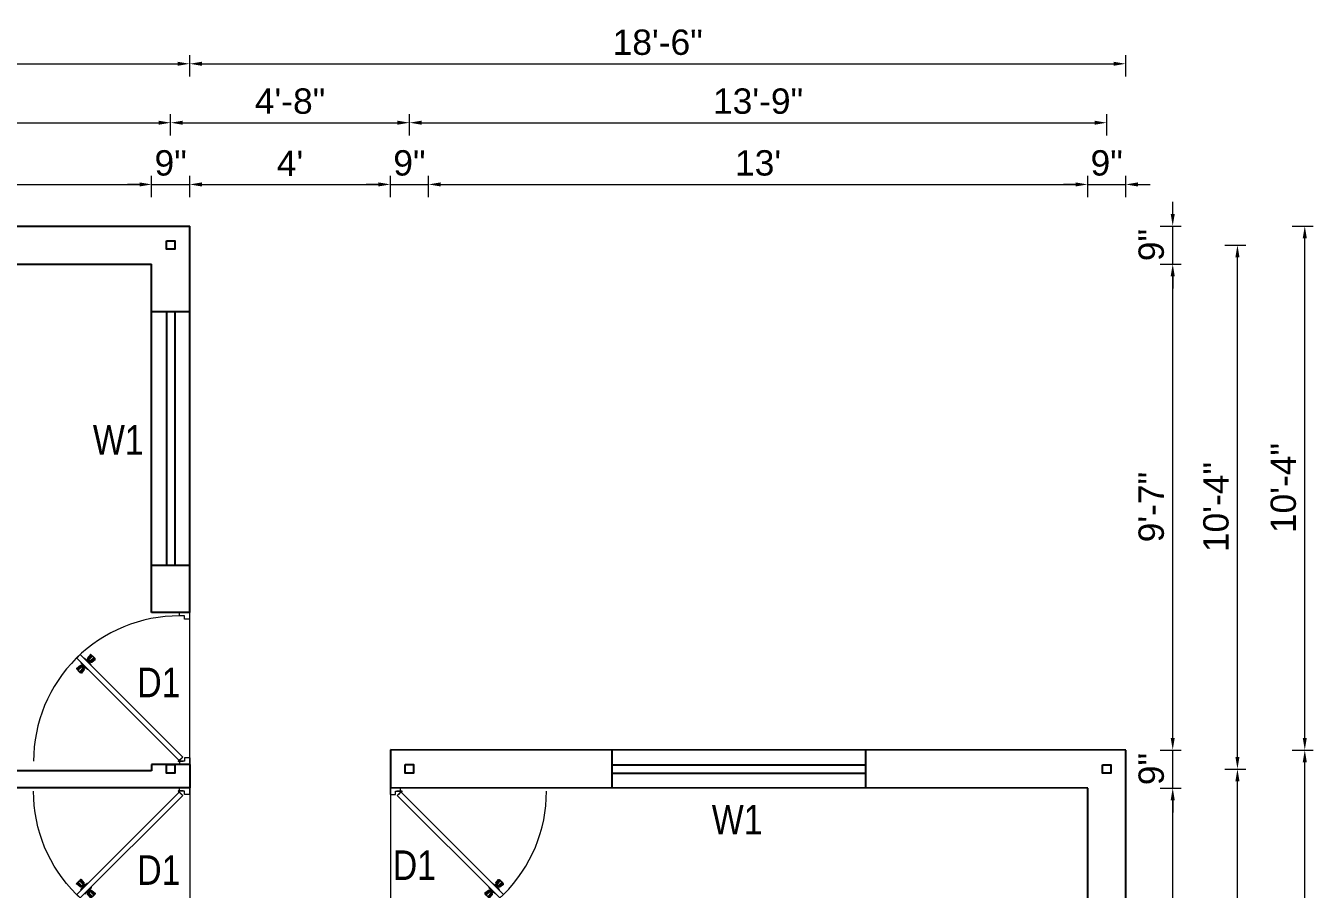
# Model space of a CAD drawing. Header units: inches. Extents: x 392906 to 410488, y -52747 to -40742.
# Drawn here: x 397845.9 to 398150.6, y -49265.4 to -49061 of the extents above; entities that cross this region are included whole.
import ezdxf

# ---------------------------------------------------------------- set-up
doc = ezdxf.new("R2010")
doc.units = ezdxf.units.IN
doc.header["$LTSCALE"] = 2
doc.header["$MEASUREMENT"] = 0
doc.header["$PDMODE"] = 34
doc.layers.get('0').update_dxf_attribs({"linetype": 'CONTINUOUS'})
doc.layers.get('DEFPOINTS').update_dxf_attribs({"color": 141, "linetype": 'CONTINUOUS'})
for name, color, linetype, lineweight in [('DOOR & WIN', 1, 'CONTINUOUS', 25), ('PUERTAS', 7, 'CONTINUOUS', 9), ('steps', 253, 'CONTINUOUS', 20)]:
    doc.layers.add(name, color=color, linetype=linetype, lineweight=lineweight)
doc.styles.add('Lettring Text', font='arial.ttf')
doc.styles.get("Standard").update_dxf_attribs({"font": 'ARIALN.TTF'})
doc.dimstyles.new('Copy of Standard', dxfattribs={"dimtxt": 6, "dimasz": 2.875, "dimexe": 2, "dimexo": 4, "dimgap": 2, "dimtad": 1, "dimdec": 0, "dimrnd": 1, "dimzin": 0, "dimdsep": 46, "dimlunit": 4, "dimtxsty": 'Lettring Text', "dimcen": 0.1, "dimclrd": 7, "dimclre": 7, "dimclrt": 7, "dimazin": 0, "dimtfac": 0.645, "dimtdec": 0, "dimtmove": 1, "dimatfit": 0, "dimfxl": 3, "dimfxlon": 1, "dimtfillclr": 256, "dimtolj": 1, "dimtzin": 0, "dimlwd": -1, "dimlwe": -1, "dimarcsym": 2})

# ---------------------------------------------------------------- blocks, each defined once
blk = doc.blocks.new('3ft')
at = {"layer": 'PUERTAS', "color": 6}
for p, q in [((1.01, 2.52), (25.23, 26.74)), ((26.05, 25.92), (1.77, 1.64)), ((26.05, 25.92), (25.23, 26.74)), ((0, 2.4), (0, 0)), ((0.72, 2.4), (0, 2.4)), ((1.6, 0), (0, 0)), ((0.72, 1.52), (0.72, 2.44)), ((0.8, 1.52), (0.72, 1.52)), ((0.8, 1.52), (0.8, 2.41)), ((0.8, 1.2), (0.8, 1.52)), ((1.6, 1.2), (0.8, 1.2)), ((1.57, 1.84), (0.94, 2.47)), ((1.63, 1.89), (0.97, 2.55)), ((1.63, 1.89), (1.57, 1.84)), ((1.77, 1.64), (1.57, 1.84)), ((1.6, 0), (1.6, 1.2)), ((34.4, 0), (34.4, 1.2)), ((34.4, 1.2), (35.2, 1.2)), ((34.4, 0), (36, 0)), ((35.2, 1.2), (35.2, 2.4)), ((35.2, 2.4), (36, 2.4)), ((36, 0), (36, 2.4))]:
    blk.add_line(p, q, dxfattribs=at)
at = {"layer": 'PUERTAS', "color": 8}
for p, q in [((22.57, 24.94), (21.65, 25.68)), ((22.63, 24.99), (21.69, 25.75)), ((22.74, 25.1), (21.84, 25.9)), ((22.13, 26.28), (21.98, 26.13)), ((22.88, 25.24), (22.01, 26.06)), ((22.13, 26.28), (22.27, 26.42)), ((22.29, 26.41), (22.27, 26.42)), ((23.16, 25.52), (22.34, 26.39)), ((23.3, 25.66), (22.5, 26.56)), ((23.41, 25.77), (22.65, 26.71)), ((22.69, 24.32), (23.02, 24.83)), ((23.46, 25.83), (22.72, 26.75)), ((22.95, 24.96), (22.84, 25.07)), ((22.98, 24.99), (22.86, 25.1)), ((23.03, 25.04), (22.91, 25.15)), ((22.91, 24.53), (23.1, 24.91)), ((23.11, 25.12), (22.99, 25.23)), ((23.13, 24.76), (23.18, 24.99)), ((23.28, 25.3), (23.17, 25.41)), ((23.36, 25.37), (23.25, 25.49)), ((23.31, 24.94), (23.28, 25.08)), ((23.41, 25.43), (23.3, 25.54)), ((23.46, 25.09), (23.32, 25.13)), ((23.44, 25.45), (23.33, 25.56)), ((23.64, 25.27), (23.41, 25.22)), ((23.87, 25.49), (23.49, 25.3)), ((24.08, 25.71), (23.57, 25.38)), ((24.8, 24.56), (24.61, 24.18)), ((25.02, 24.77), (24.68, 24.26)), ((23.63, 23.38), (24.14, 23.72)), ((23.84, 23.6), (24.22, 23.79)), ((24.07, 23.82), (24.3, 23.88)), ((24.25, 24), (24.39, 23.97)), ((24.25, 23.26), (24.99, 22.34)), ((24.27, 23.64), (24.38, 23.53)), ((24.3, 23.67), (24.41, 23.56)), ((24.3, 23.32), (25.06, 22.38)), ((24.35, 23.72), (24.46, 23.61)), ((24.4, 24.15), (24.43, 24.01)), ((24.41, 23.43), (25.2, 22.53)), ((24.43, 23.8), (24.54, 23.69)), ((24.58, 24.33), (24.52, 24.1)), ((24.55, 23.57), (25.37, 22.7)), ((24.6, 23.97), (24.72, 23.86)), ((24.68, 24.05), (24.79, 23.94)), ((24.73, 24.1), (24.85, 23.99)), ((24.76, 24.13), (24.87, 24.02)), ((24.83, 23.85), (25.7, 23.03)), ((24.97, 23.99), (25.87, 23.2)), ((25.08, 24.1), (26.02, 23.34)), ((25.14, 24.15), (26.06, 23.41)), ((25.58, 22.82), (25.43, 22.67)), ((25.58, 22.82), (25.73, 22.97)), ((25.72, 22.98), (25.73, 22.97)), ((0, 0), (36, 0))]:
    blk.add_line(p, q, dxfattribs=at)
at = {"layer": 'PUERTAS', "color": 1}
for p, q in [((21.67, 25.73), (22.17, 26.23)), ((22.49, 24.95), (21.67, 25.61)), ((21.7, 25.82), (22.14, 26.26)), ((21.73, 25.79), (21.7, 25.82)), ((22.58, 26.7), (22.14, 26.26)), ((22.67, 26.73), (22.17, 26.23)), ((22.61, 26.67), (22.58, 26.7)), ((22.6, 24.96), (23.02, 25.38)), ((22.61, 24.25), (22.92, 24.72)), ((22.7, 25.07), (22.71, 25.06)), ((23.45, 25.91), (22.79, 26.73)), ((22.82, 25.06), (23.08, 25.32)), ((22.94, 24.95), (22.83, 25.07)), ((22.92, 24.72), (22.92, 24.72)), ((22.93, 24.94), (23.19, 25.21)), ((22.93, 24.84), (22.93, 24.83)), ((23.44, 25.81), (23.02, 25.38)), ((23.34, 25.58), (23.08, 25.32)), ((23.46, 25.47), (23.19, 25.21)), ((23.33, 25.7), (23.34, 25.69)), ((23.45, 25.46), (23.33, 25.57)), ((23.57, 25.47), (23.57, 25.47)), ((24.15, 25.79), (23.68, 25.48)), ((23.68, 25.48), (23.68, 25.48)), ((24.27, 25.78), (24.26, 25.79)), ((24.79, 24.38), (24.78, 24.37)), ((25.1, 24.84), (24.79, 24.38)), ((25.09, 24.96), (25.1, 24.95)), ((22.62, 24.13), (22.61, 24.14)), ((23.44, 23.31), (23.45, 23.3)), ((23.56, 23.3), (24.03, 23.61)), ((24.03, 23.61), (24.03, 23.62)), ((24.14, 23.62), (24.14, 23.62)), ((24.25, 23.62), (24.51, 23.89)), ((24.26, 23.29), (24.69, 23.71)), ((24.26, 23.63), (24.37, 23.52)), ((24.26, 23.18), (24.92, 22.37)), ((24.37, 23.52), (24.63, 23.77)), ((24.37, 23.4), (24.37, 23.4)), ((24.78, 24.15), (24.51, 23.89)), ((24.89, 24.03), (24.63, 23.77)), ((25.11, 24.14), (24.69, 23.71)), ((24.77, 24.14), (24.88, 24.03)), ((24.78, 24.26), (24.78, 24.26)), ((25, 24.03), (25, 24.03)), ((25.04, 22.36), (25.54, 22.86)), ((25.1, 22.42), (25.13, 22.39)), ((25.13, 22.39), (25.57, 22.83)), ((25.22, 24.14), (26.03, 23.48)), ((26.04, 23.37), (25.54, 22.86)), ((26.01, 23.27), (25.57, 22.83)), ((25.98, 23.3), (26.01, 23.27))]:
    blk.add_line(p, q, dxfattribs=at)
at = {"layer": 'PUERTAS', "color": 2}
for p, q in [((21.99, 26.11), (21.98, 26.13)), ((25.42, 22.68), (25.43, 22.67))]:
    blk.add_line(p, q, dxfattribs=at)
at = {"layer": 'PUERTAS', "color": 6}
for radius in [0.155, 0.0752]:
    blk.add_circle((0.82, 2.56), radius, dxfattribs=at)
blk.add_arc((0.82, 2.56), 34.38, 359.7285, 90.0333, dxfattribs=at)
at = {"layer": 'PUERTAS', "color": 1}
for centre, start, end in [((22.54, 25.01), 231.0764, 315), ((22.73, 26.68), 38.9236, 135), ((22.77, 25.12), 225, 315), ((22.99, 24.89), 135, 219.7428), ((22.87, 24.78), 315, 39.7428), ((23.28, 25.63), 315, 45), ((23.39, 25.86), 315, 38.9236), ((23.51, 25.41), 50.2572, 135), ((23.62, 25.53), 230.2572, 315), ((24.2, 25.73), 45, 135), ((25.04, 24.89), 315, 45), ((22.67, 24.2), 135, 225), ((23.51, 23.36), 225, 315), ((24.09, 23.56), 50.2572, 135), ((24.2, 23.68), 230.2572, 315), ((24.32, 23.23), 135, 218.9236), ((24.42, 23.46), 135, 225), ((24.84, 24.31), 135, 219.7428), ((24.72, 24.21), 315, 39.7428), ((24.94, 23.98), 45, 135), ((24.98, 22.42), 218.9236, 315), ((25.17, 24.08), 51.0764, 135), ((25.98, 23.42), 315, 51.0764)]:
    blk.add_arc(centre, 0.08, start, end, dxfattribs=at)
blk = doc.blocks.new('*U199')
at = {"color": 3, "xscale": -1}
blk.add_blockref('3ft', (42, 0), dxfattribs=at)
blk = doc.blocks.new('*D556')
at = {"layer": 'DEFPOINTS', "color": 0, "ltscale": 0.5, "transparency": 16777216}
for p in [(397875.71, -49098.57), (397732.68, -49108.42), (397875.71, -49117.42)]:
    blk.add_point(p, dxfattribs=at)
at = {"layer": 'steps', "color": 7, "ltscale": 0.5, "transparency": 16777216}
for p, q in [((397732.68, -49101.57), (397732.68, -49096.57)), ((397875.71, -49101.57), (397875.71, -49096.57)), ((397735.55, -49098.57), (397872.84, -49098.57))]:
    blk.add_line(p, q, dxfattribs=at)
for points in [[(397735.55, -49098.09), (397735.55, -49099.05), (397732.68, -49098.57)], [(397872.84, -49098.09), (397872.84, -49099.05), (397875.71, -49098.57)]]:
    blk.add_solid(points, dxfattribs=at)
at = {"layer": 'steps', "color": 7, "ltscale": 0.5, "transparency": 16777216, "insert": (397804.19, -49093.56), "char_height": 6, "attachment_point": 5, "style": 'Lettring Text'}
blk.add_mtext('\\A1;11\'-11"', dxfattribs=at)
blk = doc.blocks.new('*D557')
at = {"layer": 'DEFPOINTS', "color": 0, "ltscale": 0.5, "transparency": 16777216}
for p in [(397884.71, -49098.57), (397884.71, -49108.42), (397875.71, -49117.42)]:
    blk.add_point(p, dxfattribs=at)
at = {"layer": 'steps', "color": 7, "ltscale": 0.5, "transparency": 16777216}
for p, q in [((397875.71, -49101.57), (397875.71, -49096.57)), ((397884.71, -49101.57), (397884.71, -49096.57)), ((397872.84, -49098.57), (397869.96, -49098.57)), ((397875.71, -49098.57), (397884.71, -49098.57)), ((397887.59, -49098.57), (397890.46, -49098.57))]:
    blk.add_line(p, q, dxfattribs=at)
for points in [[(397872.84, -49098.09), (397872.84, -49099.05), (397875.71, -49098.57)], [(397887.59, -49098.09), (397887.59, -49099.05), (397884.71, -49098.57)]]:
    blk.add_solid(points, dxfattribs=at)
at = {"layer": 'steps', "color": 7, "ltscale": 0.5, "transparency": 16777216, "insert": (397880.21, -49093.51), "char_height": 6, "attachment_point": 5, "style": 'Lettring Text'}
blk.add_mtext('\\A1;9"', dxfattribs=at)
blk = doc.blocks.new('*D558')
at = {"layer": 'DEFPOINTS', "color": 0, "ltscale": 0.5, "transparency": 16777216}
for p in [(397932.21, -49098.57), (397884.71, -49108.42), (397932.21, -49232.41)]:
    blk.add_point(p, dxfattribs=at)
at = {"layer": 'steps', "color": 7, "ltscale": 0.5, "transparency": 16777216}
for p, q in [((397884.71, -49101.57), (397884.71, -49096.57)), ((397932.21, -49101.57), (397932.21, -49096.57)), ((397887.59, -49098.57), (397929.34, -49098.57))]:
    blk.add_line(p, q, dxfattribs=at)
for points in [[(397887.59, -49098.09), (397887.59, -49099.05), (397884.71, -49098.57)], [(397929.34, -49098.09), (397929.34, -49099.05), (397932.21, -49098.57)]]:
    blk.add_solid(points, dxfattribs=at)
at = {"layer": 'steps', "color": 7, "ltscale": 0.5, "transparency": 16777216, "insert": (397908.46, -49093.57), "char_height": 6, "attachment_point": 5, "style": 'Lettring Text'}
blk.add_mtext("\\A1;4'", dxfattribs=at)
blk = doc.blocks.new('*D559')
at = {"layer": 'DEFPOINTS', "color": 0, "ltscale": 0.5, "transparency": 16777216}
for p in [(397941.21, -49098.57), (397932.21, -49232.41), (397941.21, -49277.41)]:
    blk.add_point(p, dxfattribs=at)
at = {"layer": 'steps', "color": 7, "ltscale": 0.5, "transparency": 16777216}
for p, q in [((397932.21, -49101.57), (397932.21, -49096.57)), ((397941.21, -49101.57), (397941.21, -49096.57)), ((397929.34, -49098.57), (397926.46, -49098.57)), ((397932.21, -49098.57), (397941.21, -49098.57)), ((397944.09, -49098.57), (397946.96, -49098.57))]:
    blk.add_line(p, q, dxfattribs=at)
for points in [[(397929.34, -49098.09), (397929.34, -49099.05), (397932.21, -49098.57)], [(397944.09, -49098.09), (397944.09, -49099.05), (397941.21, -49098.57)]]:
    blk.add_solid(points, dxfattribs=at)
at = {"layer": 'steps', "color": 7, "ltscale": 0.5, "transparency": 16777216, "insert": (397936.71, -49093.51), "char_height": 6, "attachment_point": 5, "style": 'Lettring Text'}
blk.add_mtext('\\A1;9"', dxfattribs=at)
blk = doc.blocks.new('*D560')
at = {"layer": 'DEFPOINTS', "color": 0, "ltscale": 0.5, "transparency": 16777216}
for p in [(398097.21, -49098.57), (398097.21, -49241.45), (397941.21, -49277.41)]:
    blk.add_point(p, dxfattribs=at)
at = {"layer": 'steps', "color": 7, "ltscale": 0.5, "transparency": 16777216}
for p, q in [((397941.21, -49101.57), (397941.21, -49096.57)), ((398097.21, -49101.57), (398097.21, -49096.57)), ((397944.09, -49098.57), (398094.34, -49098.57))]:
    blk.add_line(p, q, dxfattribs=at)
for points in [[(397944.09, -49098.09), (397944.09, -49099.05), (397941.21, -49098.57)], [(398094.34, -49098.09), (398094.34, -49099.05), (398097.21, -49098.57)]]:
    blk.add_solid(points, dxfattribs=at)
at = {"layer": 'steps', "color": 7, "ltscale": 0.5, "transparency": 16777216, "insert": (398019.21, -49093.51), "char_height": 6, "attachment_point": 5, "style": 'Lettring Text'}
blk.add_mtext("\\A1;13'", dxfattribs=at)
blk = doc.blocks.new('*D561')
at = {"layer": 'DEFPOINTS', "color": 0, "ltscale": 0.5, "transparency": 16777216}
for p in [(398106.21, -49098.57), (398106.21, -49232.45), (398097.21, -49241.45)]:
    blk.add_point(p, dxfattribs=at)
at = {"layer": 'steps', "color": 7, "ltscale": 0.5, "transparency": 16777216}
for p, q in [((398097.21, -49101.57), (398097.21, -49096.57)), ((398106.21, -49101.57), (398106.21, -49096.57)), ((398094.34, -49098.57), (398091.46, -49098.57)), ((398097.21, -49098.57), (398106.21, -49098.57)), ((398109.09, -49098.57), (398111.96, -49098.57))]:
    blk.add_line(p, q, dxfattribs=at)
for points in [[(398094.34, -49098.09), (398094.34, -49099.05), (398097.21, -49098.57)], [(398109.09, -49098.09), (398109.09, -49099.05), (398106.21, -49098.57)]]:
    blk.add_solid(points, dxfattribs=at)
at = {"layer": 'steps', "color": 7, "ltscale": 0.5, "transparency": 16777216, "insert": (398101.71, -49093.51), "char_height": 6, "attachment_point": 5, "style": 'Lettring Text'}
blk.add_mtext('\\A1;9"', dxfattribs=at)
blk = doc.blocks.new('*D562')
at = {"layer": 'DEFPOINTS', "color": 0, "ltscale": 0.5, "transparency": 16777216}
for p in [(397880.21, -49083.96), (397728.55, -49112.92), (397880.21, -49112.92)]:
    blk.add_point(p, dxfattribs=at)
at = {"layer": 'steps', "color": 7, "ltscale": 0.5, "transparency": 16777216}
for p, q in [((397728.55, -49086.96), (397728.55, -49081.96)), ((397880.21, -49086.96), (397880.21, -49081.96)), ((397731.43, -49083.96), (397877.34, -49083.96))]:
    blk.add_line(p, q, dxfattribs=at)
for points in [[(397731.43, -49083.48), (397731.43, -49084.44), (397728.55, -49083.96)], [(397877.34, -49083.48), (397877.34, -49084.44), (397880.21, -49083.96)]]:
    blk.add_solid(points, dxfattribs=at)
at = {"layer": 'steps', "color": 7, "ltscale": 0.5, "transparency": 16777216, "insert": (397804.38, -49078.89), "char_height": 6, "attachment_point": 5, "style": 'Lettring Text'}
blk.add_mtext('\\A1;12\'-8"', dxfattribs=at)
blk = doc.blocks.new('*D563')
at = {"layer": 'DEFPOINTS', "color": 0, "ltscale": 0.5, "transparency": 16777216}
for p in [(397936.71, -49083.96), (397880.21, -49112.92), (397936.71, -49236.91)]:
    blk.add_point(p, dxfattribs=at)
at = {"layer": 'steps', "color": 7, "ltscale": 0.5, "transparency": 16777216}
for p, q in [((397880.21, -49086.96), (397880.21, -49081.96)), ((397936.71, -49086.96), (397936.71, -49081.96)), ((397883.09, -49083.96), (397933.84, -49083.96))]:
    blk.add_line(p, q, dxfattribs=at)
for points in [[(397883.09, -49083.48), (397883.09, -49084.44), (397880.21, -49083.96)], [(397933.84, -49083.48), (397933.84, -49084.44), (397936.71, -49083.96)]]:
    blk.add_solid(points, dxfattribs=at)
at = {"layer": 'steps', "color": 7, "ltscale": 0.5, "transparency": 16777216, "insert": (397908.46, -49078.89), "char_height": 6, "attachment_point": 5, "style": 'Lettring Text'}
blk.add_mtext('\\A1;4\'-8"', dxfattribs=at)
blk = doc.blocks.new('*D564')
at = {"layer": 'DEFPOINTS', "color": 0, "ltscale": 0.5, "transparency": 16777216}
for p in [(398101.71, -49083.96), (397936.71, -49236.91), (398101.71, -49236.95)]:
    blk.add_point(p, dxfattribs=at)
at = {"layer": 'steps', "color": 7, "ltscale": 0.5, "transparency": 16777216}
for p, q in [((397936.71, -49086.96), (397936.71, -49081.96)), ((398101.71, -49086.96), (398101.71, -49081.96)), ((397939.59, -49083.96), (398098.84, -49083.96))]:
    blk.add_line(p, q, dxfattribs=at)
for points in [[(397939.59, -49083.48), (397939.59, -49084.44), (397936.71, -49083.96)], [(398098.84, -49083.48), (398098.84, -49084.44), (398101.71, -49083.96)]]:
    blk.add_solid(points, dxfattribs=at)
at = {"layer": 'steps', "color": 7, "ltscale": 0.5, "transparency": 16777216, "insert": (398019.21, -49078.89), "char_height": 6, "attachment_point": 5, "style": 'Lettring Text'}
blk.add_mtext('\\A1;13\'-9"', dxfattribs=at)
blk = doc.blocks.new('*D565')
at = {"layer": 'DEFPOINTS', "color": 0, "ltscale": 0.5, "transparency": 16777216}
for p in [(397884.71, -49070.01), (397723.64, -49108.42), (397884.71, -49108.42)]:
    blk.add_point(p, dxfattribs=at)
at = {"layer": 'steps', "color": 7, "ltscale": 0.5, "transparency": 16777216}
for p, q in [((397723.64, -49073.01), (397723.64, -49068.01)), ((397726.52, -49070.01), (397881.84, -49070.01)), ((397884.71, -49073.01), (397884.71, -49068.01))]:
    blk.add_line(p, q, dxfattribs=at)
for points in [[(397726.52, -49069.53), (397726.52, -49070.49), (397723.64, -49070.01)], [(397881.84, -49069.53), (397881.84, -49070.49), (397884.71, -49070.01)]]:
    blk.add_solid(points, dxfattribs=at)
at = {"layer": 'steps', "color": 7, "ltscale": 0.5, "transparency": 16777216, "insert": (397804.18, -49064.95), "char_height": 6, "attachment_point": 5, "style": 'Lettring Text'}
blk.add_mtext('\\A1;13\'-5"', dxfattribs=at)
blk = doc.blocks.new('*D566')
at = {"layer": 'DEFPOINTS', "color": 0, "ltscale": 0.5, "transparency": 16777216}
for p in [(398106.21, -49070.01), (397884.71, -49108.42), (398106.21, -49232.45)]:
    blk.add_point(p, dxfattribs=at)
at = {"layer": 'steps', "color": 7, "ltscale": 0.5, "transparency": 16777216}
for p, q in [((397884.71, -49073.01), (397884.71, -49068.01)), ((397887.59, -49070.01), (398103.34, -49070.01)), ((398106.21, -49073.01), (398106.21, -49068.01))]:
    blk.add_line(p, q, dxfattribs=at)
for points in [[(397887.59, -49069.53), (397887.59, -49070.49), (397884.71, -49070.01)], [(398103.34, -49069.53), (398103.34, -49070.49), (398106.21, -49070.01)]]:
    blk.add_solid(points, dxfattribs=at)
at = {"layer": 'steps', "color": 7, "ltscale": 0.5, "transparency": 16777216, "insert": (397995.46, -49064.95), "char_height": 6, "attachment_point": 5, "style": 'Lettring Text'}
blk.add_mtext('\\A1;18\'-6"', dxfattribs=at)
blk = doc.blocks.new('*D576')
at = {"layer": 'DEFPOINTS', "color": 0, "ltscale": 0.5, "transparency": 16777216}
for p in [(398097.24, -49241.45), (398117.34, -49241.45), (398097.21, -49361.45)]:
    blk.add_point(p, dxfattribs=at)
at = {"layer": 'steps', "color": 7, "ltscale": 0.5, "transparency": 16777216}
for p, q in [((398114.34, -49241.45), (398119.34, -49241.45)), ((398117.34, -49358.57), (398117.34, -49244.32)), ((398114.34, -49361.45), (398119.34, -49361.45))]:
    blk.add_line(p, q, dxfattribs=at)
for points in [[(398116.86, -49244.32), (398117.82, -49244.32), (398117.34, -49241.45)], [(398116.86, -49358.57), (398117.82, -49358.57), (398117.34, -49361.45)]]:
    blk.add_solid(points, dxfattribs=at)
at = {"layer": 'steps', "color": 7, "ltscale": 0.5, "transparency": 16777216, "insert": (398112.28, -49301.45), "char_height": 6, "attachment_point": 5, "rotation": 90, "style": 'Lettring Text'}
blk.add_mtext("\\A1;10'", dxfattribs=at)
blk = doc.blocks.new('*D577')
at = {"layer": 'DEFPOINTS', "color": 0, "ltscale": 0.5, "transparency": 16777216}
for p in [(398106.21, -49232.45), (398117.34, -49232.45), (398097.24, -49241.45)]:
    blk.add_point(p, dxfattribs=at)
at = {"layer": 'steps', "color": 7, "ltscale": 0.5, "transparency": 16777216}
for p, q in [((398117.34, -49229.57), (398117.34, -49226.7)), ((398114.34, -49232.45), (398119.34, -49232.45)), ((398117.34, -49241.45), (398117.34, -49232.45)), ((398114.34, -49241.45), (398119.34, -49241.45)), ((398117.34, -49244.32), (398117.34, -49247.2))]:
    blk.add_line(p, q, dxfattribs=at)
for points in [[(398116.86, -49229.57), (398117.82, -49229.57), (398117.34, -49232.45)], [(398116.86, -49244.32), (398117.82, -49244.32), (398117.34, -49241.45)]]:
    blk.add_solid(points, dxfattribs=at)
at = {"layer": 'steps', "color": 7, "ltscale": 0.5, "transparency": 16777216, "insert": (398112.28, -49236.95), "char_height": 6, "attachment_point": 5, "rotation": 90, "style": 'Lettring Text'}
blk.add_mtext('\\A1;9"', dxfattribs=at)
blk = doc.blocks.new('*D578')
at = {"layer": 'DEFPOINTS', "color": 0, "ltscale": 0.5, "transparency": 16777216}
for p in [(397875.71, -49117.42), (398117.34, -49117.42), (398106.21, -49232.45)]:
    blk.add_point(p, dxfattribs=at)
at = {"layer": 'steps', "color": 7, "ltscale": 0.5, "transparency": 16777216}
for p, q in [((398114.34, -49117.42), (398119.34, -49117.42)), ((398117.34, -49229.57), (398117.34, -49120.3)), ((398114.34, -49232.45), (398119.34, -49232.45))]:
    blk.add_line(p, q, dxfattribs=at)
for points in [[(398116.86, -49120.3), (398117.82, -49120.3), (398117.34, -49117.42)], [(398116.86, -49229.57), (398117.82, -49229.57), (398117.34, -49232.45)]]:
    blk.add_solid(points, dxfattribs=at)
at = {"layer": 'steps', "color": 7, "ltscale": 0.5, "transparency": 16777216, "insert": (398112.28, -49174.94), "char_height": 6, "attachment_point": 5, "rotation": 90, "style": 'Lettring Text'}
blk.add_mtext('\\A1;9\'-7"', dxfattribs=at)
blk = doc.blocks.new('*D579')
at = {"layer": 'DEFPOINTS', "color": 0, "ltscale": 0.5, "transparency": 16777216}
for p in [(397884.71, -49108.42), (398117.34, -49108.42), (397875.71, -49117.42)]:
    blk.add_point(p, dxfattribs=at)
at = {"layer": 'steps', "color": 7, "ltscale": 0.5, "transparency": 16777216}
for p, q in [((398117.34, -49105.55), (398117.34, -49102.67)), ((398114.34, -49108.42), (398119.34, -49108.42)), ((398117.34, -49117.42), (398117.34, -49108.42)), ((398114.34, -49117.42), (398119.34, -49117.42)), ((398117.34, -49120.3), (398117.34, -49123.17))]:
    blk.add_line(p, q, dxfattribs=at)
for points in [[(398116.86, -49105.55), (398117.82, -49105.55), (398117.34, -49108.42)], [(398116.86, -49120.3), (398117.82, -49120.3), (398117.34, -49117.42)]]:
    blk.add_solid(points, dxfattribs=at)
at = {"layer": 'steps', "color": 7, "ltscale": 0.5, "transparency": 16777216, "insert": (398112.28, -49112.92), "char_height": 6, "attachment_point": 5, "rotation": 90, "style": 'Lettring Text'}
blk.add_mtext('\\A1;9"', dxfattribs=at)
blk = doc.blocks.new('*D580')
at = {"layer": 'DEFPOINTS', "color": 0, "ltscale": 0.5, "transparency": 16777216}
for p in [(398101.71, -49236.95), (398132.65, -49236.95), (398101.71, -49365.94)]:
    blk.add_point(p, dxfattribs=at)
at = {"layer": 'steps', "color": 7, "ltscale": 0.5, "transparency": 16777216}
for p, q in [((398129.65, -49236.95), (398134.65, -49236.95)), ((398132.65, -49363.07), (398132.65, -49239.82)), ((398129.65, -49365.94), (398134.65, -49365.94))]:
    blk.add_line(p, q, dxfattribs=at)
for points in [[(398132.17, -49239.82), (398133.13, -49239.82), (398132.65, -49236.95)], [(398132.17, -49363.07), (398133.13, -49363.07), (398132.65, -49365.94)]]:
    blk.add_solid(points, dxfattribs=at)
at = {"layer": 'steps', "color": 7, "ltscale": 0.5, "transparency": 16777216, "insert": (398127.59, -49301.45), "char_height": 6, "attachment_point": 5, "rotation": 90, "style": 'Lettring Text'}
blk.add_mtext('\\A1;10\'-9"', dxfattribs=at)
blk = doc.blocks.new('*D581')
at = {"layer": 'DEFPOINTS', "color": 0, "ltscale": 0.5, "transparency": 16777216}
for p in [(397880.21, -49112.92), (398132.65, -49112.92), (398101.71, -49236.95)]:
    blk.add_point(p, dxfattribs=at)
at = {"layer": 'steps', "color": 7, "ltscale": 0.5, "transparency": 16777216}
for p, q in [((398129.65, -49112.92), (398134.65, -49112.92)), ((398132.65, -49234.07), (398132.65, -49115.8)), ((398129.65, -49236.95), (398134.65, -49236.95))]:
    blk.add_line(p, q, dxfattribs=at)
for points in [[(398132.17, -49115.8), (398133.13, -49115.8), (398132.65, -49112.92)], [(398132.17, -49234.07), (398133.13, -49234.07), (398132.65, -49236.95)]]:
    blk.add_solid(points, dxfattribs=at)
at = {"layer": 'steps', "color": 7, "ltscale": 0.5, "transparency": 16777216, "insert": (398127.59, -49174.94), "char_height": 6, "attachment_point": 5, "rotation": 90, "style": 'Lettring Text'}
blk.add_mtext('\\A1;10\'-4"', dxfattribs=at)
blk = doc.blocks.new('*D582')
at = {"layer": 'DEFPOINTS', "color": 0, "ltscale": 0.5, "transparency": 16777216}
for p in [(398106.21, -49232.45), (398148.59, -49232.45), (398106.21, -49370.45)]:
    blk.add_point(p, dxfattribs=at)
at = {"layer": 'steps', "color": 7, "ltscale": 0.5, "transparency": 16777216}
for p, q in [((398145.59, -49232.45), (398150.59, -49232.45)), ((398148.59, -49367.57), (398148.59, -49235.32)), ((398145.59, -49370.45), (398150.59, -49370.45))]:
    blk.add_line(p, q, dxfattribs=at)
for points in [[(398148.11, -49235.32), (398149.07, -49235.32), (398148.59, -49232.45)], [(398148.11, -49367.57), (398149.07, -49367.57), (398148.59, -49370.45)]]:
    blk.add_solid(points, dxfattribs=at)
at = {"layer": 'steps', "color": 7, "ltscale": 0.5, "transparency": 16777216, "insert": (398143.53, -49301.45), "char_height": 6, "attachment_point": 5, "rotation": 90, "style": 'Lettring Text'}
blk.add_mtext('\\A1;11\'-6"', dxfattribs=at)
blk = doc.blocks.new('*D583')
at = {"layer": 'DEFPOINTS', "color": 0, "ltscale": 0.5, "transparency": 16777216}
for p in [(397884.71, -49108.42), (398148.59, -49108.42), (398106.21, -49232.45)]:
    blk.add_point(p, dxfattribs=at)
at = {"layer": 'steps', "color": 7, "ltscale": 0.5, "transparency": 16777216}
for p, q in [((398145.59, -49108.42), (398150.59, -49108.42)), ((398148.59, -49229.57), (398148.59, -49111.3)), ((398145.59, -49232.45), (398150.59, -49232.45))]:
    blk.add_line(p, q, dxfattribs=at)
for points in [[(398148.11, -49111.3), (398149.07, -49111.3), (398148.59, -49108.42)], [(398148.11, -49229.57), (398149.07, -49229.57), (398148.59, -49232.45)]]:
    blk.add_solid(points, dxfattribs=at)
at = {"layer": 'steps', "color": 7, "ltscale": 0.5, "transparency": 16777216, "insert": (398143.53, -49170.44), "char_height": 6, "attachment_point": 5, "rotation": 90, "style": 'Lettring Text'}
blk.add_mtext('\\A1;10\'-4"', dxfattribs=at)

msp = doc.modelspace()

# ---------------------------------------------------------------- linework, layer by layer
at = {"ltscale": 0.5}
for p, q in [((397723.64, -49108.42), (397884.71, -49108.42)), ((397884.71, -49199.91), (397884.71, -49108.42)), ((397733.47, -49117.42), (397875.71, -49117.42)), ((397875.71, -49199.91), (397875.71, -49117.42)), ((397875.71, -49128.67), (397884.71, -49128.67)), ((397879.21, -49128.67), (397879.21, -49188.67)), ((397881.21, -49128.67), (397881.21, -49188.67)), ((397875.71, -49188.67), (397884.71, -49188.67)), ((397884.71, -49199.91), (397875.71, -49199.91)), ((398106.21, -49232.45), (397932.21, -49232.41)), ((397932.21, -49232.41), (397932.21, -49241.41)), ((397984.72, -49241.43), (397984.72, -49232.43)), ((398044.72, -49241.43), (398044.72, -49232.43)), ((398106.21, -49370.45), (398106.21, -49232.45)), ((397875.71, -49237.4), (397744.01, -49237.36)), ((397884.71, -49235.91), (397875.71, -49235.91)), ((397875.71, -49235.91), (397875.71, -49237.4)), ((397884.71, -49235.91), (397884.71, -49241.4)), ((397984.72, -49235.93), (398044.72, -49235.93)), ((397984.72, -49237.93), (398044.72, -49237.93)), ((397884.71, -49241.4), (397744.37, -49241.36)), ((398097.24, -49241.45), (397932.21, -49241.41)), ((398097.21, -49361.45), (398097.21, -49241.45))]:
    msp.add_line(p, q, dxfattribs=at)
for points in [[(397879.21, -49111.92), (397881.21, -49111.92), (397881.21, -49113.92), (397879.21, -49113.92)], [(397879.21, -49235.91), (397881.21, -49235.91), (397881.21, -49237.91), (397879.21, -49237.91)], [(397935.71, -49235.91), (397937.71, -49235.91), (397937.71, -49237.91), (397935.71, -49237.91)], [(398100.71, -49235.95), (398102.71, -49235.95), (398102.71, -49237.95), (398100.71, -49237.95)]]:
    msp.add_lwpolyline(points, close=True, dxfattribs=at)

# ---------------------------------------------------------------- block references
at = {"layer": 'DOOR & WIN', "xscale": -1}
for p, rotation in [((397884.71, -49193.91), 90), ((397932.21, -49283.41), 270)]:
    msp.add_blockref('*U199', p, dxfattribs=dict(at, rotation=rotation))
at = {"layer": 'DOOR & WIN', "rotation": 90.00000000000001}
msp.add_blockref('*U199', (397884.71, -49283.4), dxfattribs=at)

# ---------------------------------------------------------------- texts
at = {"layer": 'steps', "color": 7, "ltscale": 0.3, "char_height": 7, "width": 18.6213, "attachment_point": 8}
for insert in [(397867.82, -49162.55), (398014.27, -49252.43)]:
    msp.add_mtext('W1', dxfattribs=dict(at, insert=insert))
at = {"layer": 'steps', "color": 7, "ltscale": 0.3, "char_height": 7}
for insert, attachment_point in [((397877.41, -49219.95), 8), ((397877.41, -49257.36), 2), ((397937.89, -49256.21), 2)]:
    msp.add_mtext_dynamic_manual_height_columns('{\\W1;D1}', width=18.6213, gutter_width=40, heights=[0], dxfattribs=dict(at, insert=insert, attachment_point=attachment_point))

# ---------------------------------------------------------------- dimensions: what is measured, and where the dimension line sits
at = {"layer": 'steps', "ltscale": 0.5}
for base, p1, p2, picture, middle in [((397884.71, -49070.01), (397723.64, -49108.42), (397884.71, -49108.42), '*D565', (397804.18, -49064.95)), ((398106.21090939, -49070.01214987), (397884.71090939, -49108.42462878), (398106.21090939, -49232.44763165), '*D566', (397995.46090939, -49064.94871195)), ((397880.21, -49083.96), (397728.55, -49112.92), (397880.21, -49112.92), '*D562', (397804.38, -49078.89)), ((397936.71090939, -49083.9561251), (397880.21090939, -49112.92462878), (397936.71090939, -49236.91093809), '*D563', (397908.46090939, -49078.89268717)), ((398101.71, -49083.96), (397936.71, -49236.91), (398101.71, -49236.95), '*D564', (398019.21, -49078.89)), ((397875.71, -49098.57), (397732.68, -49108.42), (397875.71, -49117.42), '*D556', (397804.19, -49093.56)), ((397932.21090939, -49098.57103447), (397884.71090939, -49108.42462878), (397932.21090939, -49232.40996382), '*D558', (397908.46090939, -49093.57103447)), ((398097.21, -49098.57), (397941.21, -49277.41), (398097.21, -49241.45), '*D560', (398019.21, -49093.51))]:
    dim = msp.add_linear_dim(base=base, p1=p1, p2=p2, dimstyle='Copy of Standard', dxfattribs=at)
    dim.commit()
    dim.dimension.update_dxf_attribs({"geometry": picture, "text_midpoint": middle})
for base, p1, p2, picture, middle in [((397884.71, -49098.57), (397875.71, -49117.42), (397884.71, -49108.42), '*D557', (397880.21, -49098.57)), ((397941.21, -49098.57), (397932.21, -49232.41), (397941.21, -49277.41), '*D559', (397936.71, -49098.57)), ((398106.21, -49098.57), (398097.21, -49241.45), (398106.21, -49232.45), '*D561', (398101.71, -49098.57))]:
    dim = msp.add_linear_dim(base=base, p1=p1, p2=p2, dimstyle='Copy of Standard', dxfattribs=at)
    dim.commit()
    dim.dimension.update_dxf_attribs({"geometry": picture, "text_midpoint": middle, "dimtype": 160})
for base, p1, p2, picture, middle in [((398117.34, -49108.42), (397875.71, -49117.42), (397884.71, -49108.42), '*D579', (398117.34, -49112.92)), ((398117.34, -49232.45), (398097.24, -49241.45), (398106.21, -49232.45), '*D577', (398117.34, -49236.95))]:
    dim = msp.add_linear_dim(base=base, p1=p1, p2=p2, angle=90, dimstyle='Copy of Standard', dxfattribs=at)
    dim.commit()
    dim.dimension.update_dxf_attribs({"geometry": picture, "text_midpoint": middle, "dimtype": 160})
for base, p1, p2, picture, middle in [((398148.59, -49108.42), (398106.21, -49232.45), (397884.71, -49108.42), '*D583', (398143.53, -49170.44)), ((398132.65, -49112.92), (398101.71, -49236.95), (397880.21, -49112.92), '*D581', (398127.59, -49174.94)), ((398117.34, -49117.42), (398106.21, -49232.45), (397875.71, -49117.42), '*D578', (398112.28, -49174.94)), ((398148.59, -49232.45), (398106.21, -49370.45), (398106.21, -49232.45), '*D582', (398143.53, -49301.45)), ((398132.65, -49236.95), (398101.71, -49365.94), (398101.71, -49236.95), '*D580', (398127.59, -49301.45)), ((398117.34, -49241.45), (398097.21, -49361.45), (398097.24, -49241.45), '*D576', (398112.28, -49301.45))]:
    dim = msp.add_linear_dim(base=base, p1=p1, p2=p2, angle=90, dimstyle='Copy of Standard', dxfattribs=at)
    dim.commit()
    dim.dimension.update_dxf_attribs({"geometry": picture, "text_midpoint": middle})

doc.saveas('drawing.dxf')
